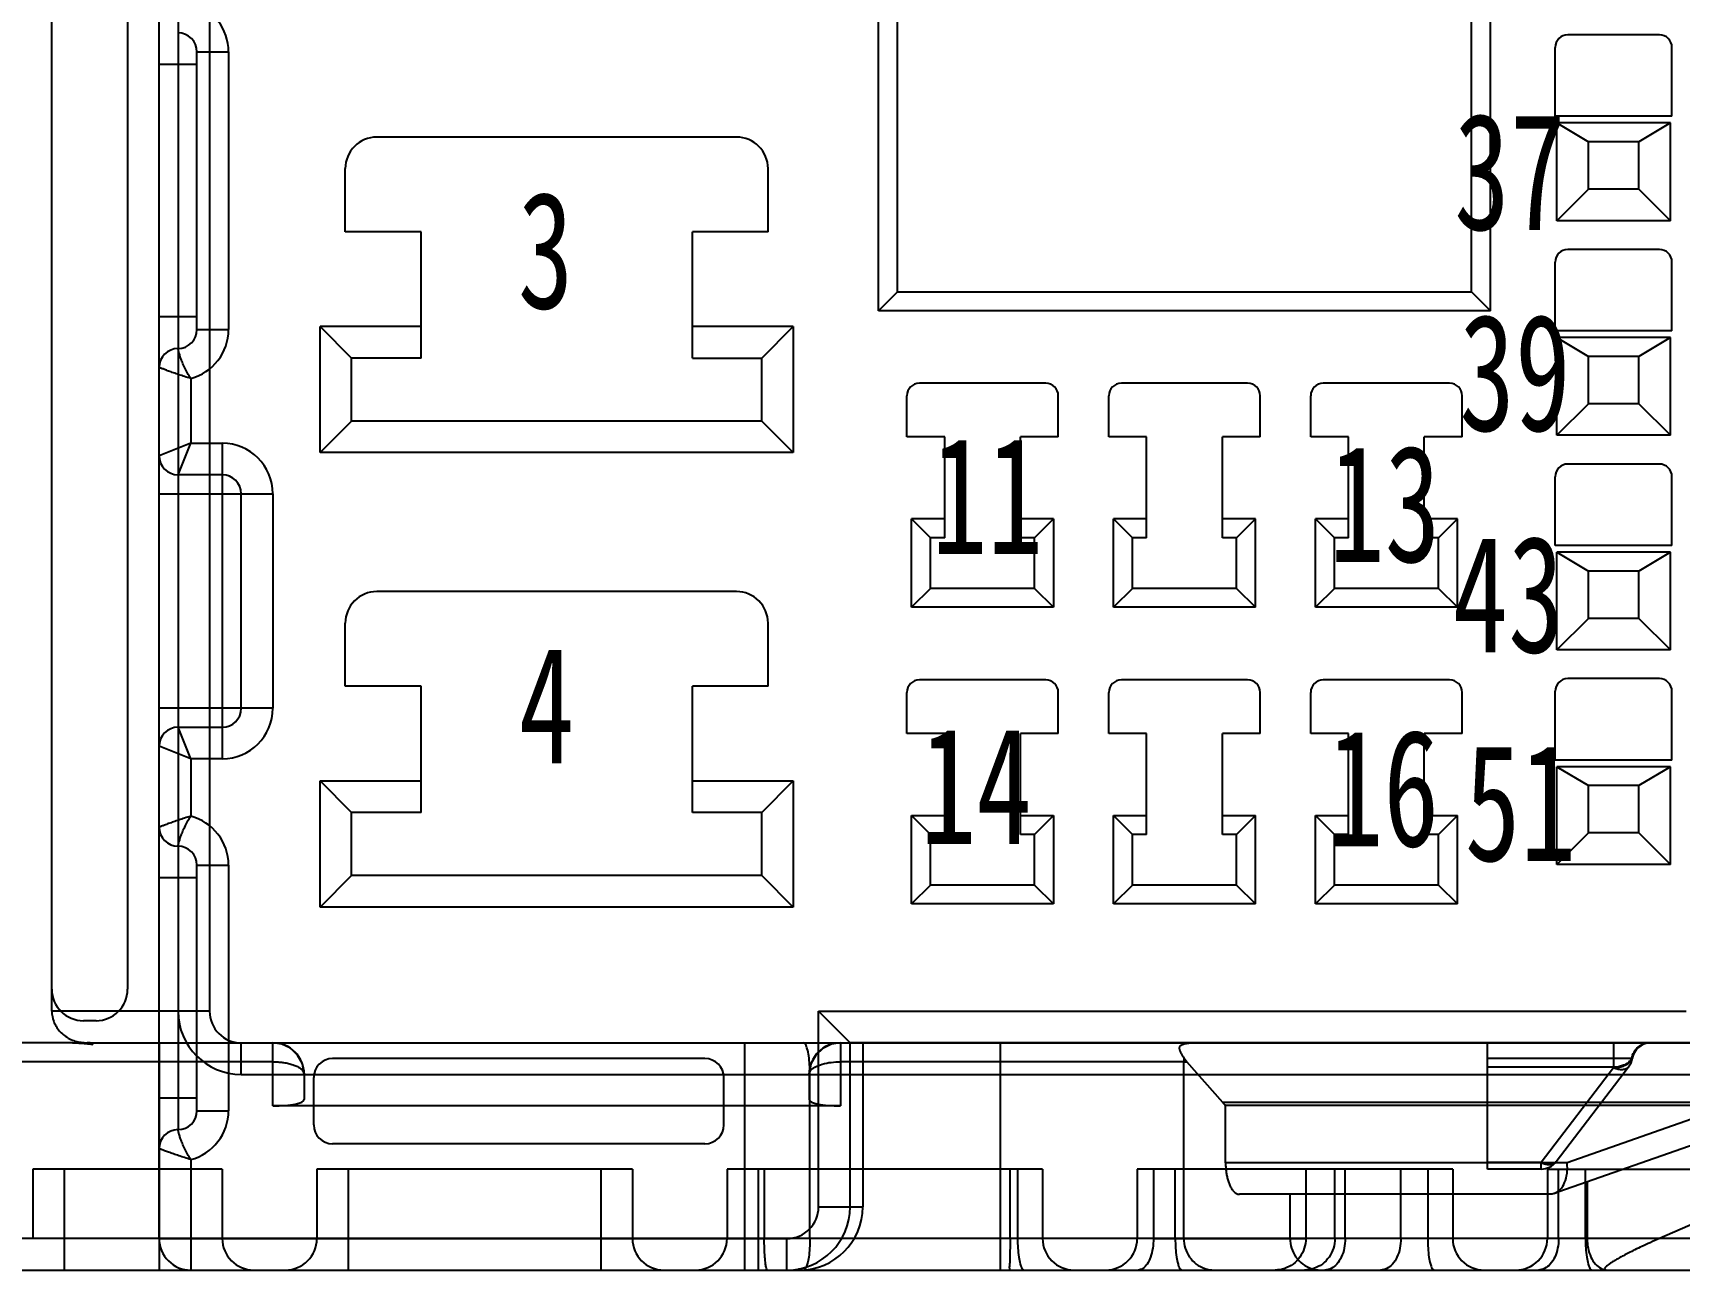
# Model space of a CAD drawing. Header units: inches. Extents: x 47316 to 59086, y 3141 to 11743.
# Drawn here: x 54573.79 to 54623.09, y 8585.86 to 8622.89 of the extents above; entities that cross this region are included whole.
import ezdxf

# ---------------------------------------------------------------- set-up
doc = ezdxf.new("R2010")
doc.units = ezdxf.units.IN
doc.header["$MEASUREMENT"] = 0
doc.layers.add('___SHELL', color=7, linetype='Continuous')
doc.styles.add('MtX_SimHei', font='')
doc.styles.get('MtX_SimHei').set_extended_font_data('SimHei')

msp = doc.modelspace()

# ---------------------------------------------------------------- linework, layer by layer
at = {"layer": '___SHELL', "color": 0, "lineweight": -2}
for p, q in [((54577.567, 8586.8), (54577.567, 8651.619)), ((54574.355, 8593.603), (54574.355, 8645.761)), ((54578.134, 8645.761), (54578.134, 8593.603)), ((54579.079, 8645.761), (54579.079, 8593.603)), ((54576.622, 8645.099), (54576.622, 8594.265)), ((54599.111, 8614.579), (54599.111, 8625.635)), ((54617.441, 8614.579), (54617.441, 8625.635)), ((54599.677, 8615.146), (54599.677, 8625.068)), ((54616.874, 8615.146), (54616.874, 8625.068)), ((54578.134, 8622.894), (54578.134, 8613.446)), ((54619.378, 8620.4), (54619.378, 8622.46)), ((54622.496, 8622.838), (54619.756, 8622.838)), ((54622.874, 8620.4), (54622.874, 8622.46)), ((54578.701, 8621.95), (54577.567, 8621.95)), ((54578.701, 8622.327), (54579.646, 8622.327)), ((54578.701, 8614.012), (54578.701, 8622.327)), ((54579.646, 8622.327), (54579.646, 8614.013)), ((54622.874, 8620.4), (54619.378, 8620.4)), ((54622.827, 8620.202), (54619.425, 8620.202)), ((54619.425, 8617.272), (54619.425, 8620.202)), ((54619.425, 8620.202), (54620.37, 8619.635)), ((54622.827, 8620.202), (54621.882, 8619.635)), ((54622.827, 8617.272), (54622.827, 8620.202)), ((54594.859, 8619.776), (54584.087, 8619.776)), ((54621.882, 8619.635), (54620.37, 8619.635)), ((54620.37, 8618.217), (54620.37, 8619.635)), ((54621.882, 8618.217), (54621.882, 8619.635)), ((54583.142, 8616.942), (54583.142, 8618.831)), ((54595.803, 8616.942), (54595.803, 8618.831)), ((54619.425, 8617.272), (54620.37, 8618.217)), ((54621.882, 8618.217), (54620.37, 8618.217)), ((54621.882, 8618.217), (54622.827, 8617.272)), ((54622.827, 8617.272), (54619.425, 8617.272)), ((54585.41, 8616.942), (54583.142, 8616.942)), ((54585.41, 8613.162), (54585.41, 8616.942)), ((54593.536, 8613.162), (54593.536, 8616.942)), ((54595.803, 8616.942), (54593.536, 8616.942)), ((54619.378, 8613.975), (54619.378, 8616.035)), ((54622.496, 8616.413), (54619.756, 8616.413)), ((54622.874, 8613.975), (54622.874, 8616.035)), ((54599.677, 8615.146), (54599.111, 8614.579)), ((54599.677, 8615.146), (54616.874, 8615.146)), ((54616.874, 8615.146), (54617.441, 8614.579)), ((54617.441, 8614.579), (54599.111, 8614.579)), ((54578.701, 8614.39), (54577.567, 8614.39)), ((54582.386, 8610.328), (54582.386, 8614.107)), ((54582.386, 8614.107), (54583.331, 8613.162)), ((54585.41, 8614.107), (54582.386, 8614.107)), ((54596.559, 8614.107), (54593.536, 8614.107)), ((54595.614, 8613.162), (54596.559, 8614.107)), ((54596.559, 8614.107), (54596.559, 8610.328)), ((54578.701, 8614.012), (54579.646, 8614.013)), ((54622.874, 8613.975), (54619.378, 8613.975)), ((54622.827, 8613.776), (54619.425, 8613.776)), ((54619.425, 8613.776), (54620.37, 8613.209)), ((54619.425, 8610.847), (54619.425, 8613.776)), ((54622.827, 8613.776), (54621.882, 8613.209)), ((54622.827, 8610.847), (54622.827, 8613.776)), ((54583.331, 8611.272), (54583.331, 8613.162)), ((54585.41, 8613.162), (54583.331, 8613.162)), ((54593.536, 8613.162), (54595.614, 8613.162)), ((54595.614, 8611.272), (54595.614, 8613.162)), ((54621.882, 8613.209), (54620.37, 8613.209)), ((54620.37, 8611.792), (54620.37, 8613.209)), ((54621.882, 8611.792), (54621.882, 8613.209)), ((54578.512, 8612.549), (54578.512, 8610.611)), ((54604.118, 8612.406), (54600.339, 8612.406)), ((54610.166, 8612.406), (54606.386, 8612.406)), ((54616.213, 8612.406), (54612.433, 8612.406)), ((54599.961, 8610.8), (54599.961, 8612.028)), ((54604.496, 8610.8), (54604.496, 8612.028)), ((54606.008, 8610.8), (54606.008, 8612.028)), ((54610.544, 8610.8), (54610.544, 8612.028)), ((54612.055, 8610.8), (54612.055, 8612.028)), ((54616.591, 8610.8), (54616.591, 8612.028)), ((54619.425, 8610.847), (54620.37, 8611.792)), ((54621.882, 8611.792), (54620.37, 8611.792)), ((54621.882, 8611.792), (54622.827, 8610.847)), ((54583.331, 8611.272), (54582.386, 8610.328)), ((54595.614, 8611.272), (54583.331, 8611.272)), ((54595.614, 8611.272), (54596.559, 8610.328)), ((54578.512, 8610.611), (54577.567, 8610.233)), ((54578.134, 8609.666), (54578.512, 8610.611)), ((54578.512, 8610.611), (54579.457, 8610.611)), ((54579.457, 8610.611), (54579.457, 8601.162)), ((54601.095, 8610.8), (54599.961, 8610.8)), ((54601.095, 8607.776), (54601.095, 8610.8)), ((54603.362, 8607.776), (54603.362, 8610.8)), ((54604.496, 8610.8), (54603.362, 8610.8)), ((54607.142, 8610.8), (54606.008, 8610.8)), ((54607.142, 8607.776), (54607.142, 8610.8)), ((54610.544, 8610.8), (54609.41, 8610.8)), ((54609.41, 8607.776), (54609.41, 8610.8)), ((54613.189, 8610.8), (54612.055, 8610.8)), ((54613.189, 8607.776), (54613.189, 8610.8)), ((54616.591, 8610.8), (54615.457, 8610.8)), ((54615.457, 8607.776), (54615.457, 8610.8)), ((54622.827, 8610.847), (54619.425, 8610.847)), ((54596.559, 8610.328), (54582.386, 8610.328)), ((54578.134, 8609.666), (54578.134, 8602.107)), ((54579.457, 8609.666), (54578.134, 8609.666)), ((54622.496, 8609.987), (54619.756, 8609.987)), ((54619.378, 8607.55), (54619.378, 8609.609)), ((54622.874, 8607.55), (54622.874, 8609.609)), ((54577.567, 8609.099), (54580.969, 8609.099)), ((54580.024, 8602.674), (54580.024, 8609.099)), ((54580.969, 8609.099), (54580.969, 8602.674)), ((54600.103, 8608.343), (54600.67, 8607.776)), ((54600.103, 8605.698), (54600.103, 8608.343)), ((54601.095, 8608.343), (54600.103, 8608.343)), ((54604.355, 8608.343), (54603.362, 8608.343)), ((54603.788, 8607.776), (54604.355, 8608.343)), ((54604.355, 8608.343), (54604.355, 8605.698)), ((54606.15, 8608.343), (54606.717, 8607.776)), ((54606.15, 8605.698), (54606.15, 8608.343)), ((54607.142, 8608.343), (54606.15, 8608.343)), ((54610.402, 8608.343), (54609.41, 8608.343)), ((54610.402, 8608.343), (54609.835, 8607.776)), ((54610.402, 8605.698), (54610.402, 8608.343)), ((54613.189, 8608.343), (54612.197, 8608.343)), ((54612.197, 8608.343), (54612.764, 8607.776)), ((54612.197, 8605.698), (54612.197, 8608.343)), ((54616.449, 8608.343), (54615.457, 8608.343)), ((54616.449, 8608.343), (54615.882, 8607.776)), ((54616.449, 8605.698), (54616.449, 8608.343)), ((54600.67, 8606.265), (54600.67, 8607.776)), ((54601.095, 8607.776), (54600.67, 8607.776)), ((54603.788, 8607.776), (54603.362, 8607.776)), ((54603.788, 8606.265), (54603.788, 8607.776)), ((54606.717, 8606.265), (54606.717, 8607.776)), ((54607.142, 8607.776), (54606.717, 8607.776)), ((54609.835, 8607.776), (54609.41, 8607.776)), ((54609.835, 8606.265), (54609.835, 8607.776)), ((54613.189, 8607.776), (54612.764, 8607.776)), ((54612.764, 8606.265), (54612.764, 8607.776)), ((54615.882, 8607.776), (54615.457, 8607.776)), ((54615.882, 8606.265), (54615.882, 8607.776)), ((54622.874, 8607.55), (54619.378, 8607.55)), ((54622.827, 8607.351), (54619.425, 8607.351)), ((54619.425, 8607.351), (54620.37, 8606.784)), ((54619.425, 8604.422), (54619.425, 8607.351)), ((54622.827, 8607.351), (54621.882, 8606.784)), ((54622.827, 8604.422), (54622.827, 8607.351)), ((54621.882, 8606.784), (54620.37, 8606.784)), ((54620.37, 8605.367), (54620.37, 8606.784)), ((54621.882, 8605.367), (54621.882, 8606.784)), ((54594.859, 8606.17), (54584.087, 8606.17)), ((54600.67, 8606.265), (54600.103, 8605.698)), ((54603.788, 8606.265), (54600.67, 8606.265)), ((54603.788, 8606.265), (54604.355, 8605.698)), ((54606.717, 8606.265), (54606.15, 8605.698)), ((54609.835, 8606.265), (54606.717, 8606.265)), ((54609.835, 8606.265), (54610.402, 8605.698)), ((54612.764, 8606.265), (54612.197, 8605.698)), ((54615.882, 8606.265), (54612.764, 8606.265)), ((54615.882, 8606.265), (54616.449, 8605.698)), ((54604.355, 8605.698), (54600.103, 8605.698)), ((54610.402, 8605.698), (54606.15, 8605.698)), ((54616.449, 8605.698), (54612.197, 8605.698)), ((54583.142, 8603.335), (54583.142, 8605.225)), ((54595.803, 8603.335), (54595.803, 8605.225)), ((54619.425, 8604.422), (54620.37, 8605.367)), ((54621.882, 8605.367), (54620.37, 8605.367)), ((54621.882, 8605.367), (54622.827, 8604.422)), ((54622.827, 8604.422), (54619.425, 8604.422)), ((54585.41, 8603.335), (54583.142, 8603.335)), ((54585.41, 8599.556), (54585.41, 8603.335)), ((54593.536, 8599.556), (54593.536, 8603.335)), ((54595.803, 8603.335), (54593.536, 8603.335)), ((54604.118, 8603.524), (54600.339, 8603.524)), ((54610.166, 8603.524), (54606.386, 8603.524)), ((54616.213, 8603.524), (54612.433, 8603.524)), ((54622.496, 8603.562), (54619.756, 8603.562)), ((54599.961, 8601.918), (54599.961, 8603.146)), ((54604.496, 8601.918), (54604.496, 8603.146)), ((54606.008, 8601.918), (54606.008, 8603.146)), ((54610.544, 8601.918), (54610.544, 8603.146)), ((54612.055, 8601.918), (54612.055, 8603.146)), ((54616.591, 8601.918), (54616.591, 8603.146)), ((54619.378, 8601.124), (54619.378, 8603.184)), ((54622.874, 8601.124), (54622.874, 8603.184)), ((54580.969, 8602.674), (54577.567, 8602.674)), ((54578.512, 8601.162), (54578.134, 8602.107)), ((54578.134, 8602.107), (54579.457, 8602.107)), ((54601.095, 8601.918), (54599.961, 8601.918)), ((54601.095, 8598.894), (54601.095, 8601.918)), ((54603.362, 8598.894), (54603.362, 8601.918)), ((54604.496, 8601.918), (54603.362, 8601.918)), ((54607.142, 8601.918), (54606.008, 8601.918)), ((54607.142, 8598.894), (54607.142, 8601.918)), ((54610.544, 8601.918), (54609.41, 8601.918)), ((54609.41, 8598.894), (54609.41, 8601.918)), ((54613.189, 8601.918), (54612.055, 8601.918)), ((54613.189, 8598.894), (54613.189, 8601.918)), ((54616.591, 8601.918), (54615.457, 8601.918)), ((54615.457, 8598.894), (54615.457, 8601.918)), ((54578.512, 8601.162), (54577.567, 8601.54)), ((54578.512, 8601.162), (54578.512, 8599.443)), ((54579.457, 8601.162), (54578.512, 8601.162)), ((54622.874, 8601.124), (54619.378, 8601.124)), ((54622.827, 8600.926), (54619.425, 8600.926)), ((54619.425, 8600.926), (54620.37, 8600.359)), ((54619.425, 8597.997), (54619.425, 8600.926)), ((54622.827, 8600.926), (54621.882, 8600.359)), ((54622.827, 8597.997), (54622.827, 8600.926)), ((54583.331, 8599.556), (54582.386, 8600.501)), ((54582.386, 8596.721), (54582.386, 8600.501)), ((54582.386, 8600.501), (54585.41, 8600.501)), ((54593.536, 8600.501), (54596.559, 8600.501)), ((54595.614, 8599.556), (54596.559, 8600.501)), ((54596.559, 8600.501), (54596.559, 8596.721)), ((54621.882, 8600.359), (54620.37, 8600.359)), ((54620.37, 8598.942), (54620.37, 8600.359)), ((54621.882, 8598.942), (54621.882, 8600.359)), ((54583.331, 8597.666), (54583.331, 8599.556)), ((54585.41, 8599.556), (54583.331, 8599.556)), ((54595.614, 8599.556), (54593.536, 8599.556)), ((54595.614, 8597.666), (54595.614, 8599.556)), ((54600.67, 8598.894), (54600.103, 8599.461)), ((54600.103, 8599.461), (54601.095, 8599.461)), ((54600.103, 8596.816), (54600.103, 8599.461)), ((54603.362, 8599.461), (54604.355, 8599.461)), ((54603.788, 8598.894), (54604.355, 8599.461)), ((54604.355, 8599.461), (54604.355, 8596.816)), ((54606.15, 8599.461), (54607.142, 8599.461)), ((54606.717, 8598.894), (54606.15, 8599.461)), ((54606.15, 8596.816), (54606.15, 8599.461)), ((54609.41, 8599.461), (54610.402, 8599.461)), ((54610.402, 8599.461), (54609.835, 8598.894)), ((54610.402, 8596.816), (54610.402, 8599.461)), ((54612.197, 8599.461), (54613.189, 8599.461)), ((54612.764, 8598.894), (54612.197, 8599.461)), ((54612.197, 8596.816), (54612.197, 8599.461)), ((54615.457, 8599.461), (54616.449, 8599.461)), ((54616.449, 8599.461), (54615.882, 8598.894)), ((54616.449, 8596.816), (54616.449, 8599.461)), ((54601.095, 8598.894), (54600.67, 8598.894)), ((54600.67, 8597.383), (54600.67, 8598.894)), ((54603.788, 8598.894), (54603.362, 8598.894)), ((54603.788, 8597.383), (54603.788, 8598.894)), ((54607.142, 8598.894), (54606.717, 8598.894)), ((54606.717, 8597.383), (54606.717, 8598.894)), ((54609.835, 8598.894), (54609.41, 8598.894)), ((54609.835, 8597.383), (54609.835, 8598.894)), ((54613.189, 8598.894), (54612.764, 8598.894)), ((54612.764, 8597.383), (54612.764, 8598.894)), ((54615.882, 8598.894), (54615.457, 8598.894)), ((54615.882, 8597.383), (54615.882, 8598.894)), ((54619.425, 8597.997), (54620.37, 8598.942)), ((54621.882, 8598.942), (54620.37, 8598.942)), ((54621.882, 8598.942), (54622.827, 8597.997)), ((54578.134, 8598.546), (54578.134, 8590.06)), ((54578.701, 8590.627), (54578.701, 8597.979)), ((54578.701, 8597.979), (54579.646, 8597.979)), ((54579.646, 8597.979), (54579.646, 8590.627)), ((54622.827, 8597.997), (54619.425, 8597.997)), ((54578.701, 8597.602), (54577.567, 8597.602)), ((54583.331, 8597.666), (54582.386, 8596.721)), ((54595.614, 8597.666), (54583.331, 8597.666)), ((54595.614, 8597.666), (54596.559, 8596.721)), ((54600.67, 8597.383), (54600.103, 8596.816)), ((54603.788, 8597.383), (54600.67, 8597.383)), ((54603.788, 8597.383), (54604.355, 8596.816)), ((54606.717, 8597.383), (54606.15, 8596.816)), ((54609.835, 8597.383), (54606.717, 8597.383)), ((54609.835, 8597.383), (54610.402, 8596.816)), ((54612.764, 8597.383), (54612.197, 8596.816)), ((54615.882, 8597.383), (54612.764, 8597.383)), ((54615.882, 8597.383), (54616.449, 8596.816)), ((54604.355, 8596.816), (54600.103, 8596.816)), ((54610.402, 8596.816), (54606.15, 8596.816)), ((54616.449, 8596.816), (54612.197, 8596.816)), ((54596.559, 8596.721), (54582.386, 8596.721)), ((54579.079, 8593.603), (54574.355, 8593.603)), ((54598.26, 8592.658), (54597.315, 8593.603)), ((54597.315, 8593.603), (54623.299, 8593.603)), ((54597.315, 8587.745), (54597.315, 8593.603)), ((54575.677, 8593.32), (54575.299, 8593.32)), ((54574.969, 8592.658), (54561.882, 8592.658)), ((54575.186, 8592.678), (54575.579, 8592.61)), ((54575.504, 8592.658), (54575.416, 8592.66)), ((54575.504, 8592.658), (54671.247, 8592.658)), ((54577.567, 8592.658), (54577.567, 8585.855)), ((54580.024, 8591.713), (54580.024, 8592.658)), ((54580.969, 8590.768), (54580.969, 8592.658)), ((54581.243, 8592.617), (54580.969, 8592.658)), ((54581.5, 8592.495), (54581.243, 8592.617)), ((54581.714, 8592.294), (54581.5, 8592.495)), ((54595.094, 8592.658), (54595.094, 8585.855)), ((54597.444, 8592.493), (54597.23, 8592.292)), ((54597.701, 8592.617), (54597.444, 8592.493)), ((54597.977, 8592.658), (54597.701, 8592.617)), ((54597.977, 8592.658), (54597.977, 8590.768)), ((54677.536, 8592.658), (54598.26, 8592.658)), ((54598.26, 8587.745), (54598.26, 8592.658)), ((54598.638, 8592.658), (54598.638, 8587.745)), ((54602.767, 8585.855), (54602.767, 8592.658)), ((54617.347, 8588.879), (54617.347, 8592.658)), ((54621.126, 8592.658), (54621.126, 8591.908)), ((54580.969, 8592.091), (54561.882, 8592.091)), ((54581.86, 8592.026), (54581.714, 8592.294)), ((54581.914, 8591.714), (54581.86, 8592.026)), ((54593.914, 8592.186), (54582.764, 8592.186)), ((54597.085, 8592.025), (54597.032, 8591.714)), ((54597.23, 8592.292), (54597.085, 8592.025)), ((54608.251, 8592.091), (54597.977, 8592.091)), ((54608.251, 8586.8), (54608.251, 8592.091)), ((54608.346, 8592.084), (54608.251, 8592.084)), ((54608.262, 8592.204), (54608.345, 8592.091)), ((54609.419, 8590.868), (54608.346, 8592.089)), ((54617.347, 8592.203), (54621.67, 8592.198)), ((54621.126, 8591.927), (54617.347, 8591.931)), ((54621.126, 8591.908), (54618.956, 8589.071)), ((54619.408, 8589.103), (54621.576, 8591.939)), ((54621.67, 8592.198), (54621.674, 8592.187)), ((54621.674, 8592.187), (54621.685, 8592.187)), ((54580.024, 8591.713), (54672.192, 8591.713)), ((54581.914, 8591.713), (54581.914, 8590.957)), ((54582.197, 8590.201), (54582.197, 8591.619)), ((54594.481, 8590.201), (54594.481, 8591.619)), ((54597.032, 8591.713), (54597.032, 8590.957)), ((54597.058, 8586.8), (54597.058, 8591.713)), ((54578.701, 8591.005), (54577.567, 8591.005)), ((54578.701, 8590.627), (54579.646, 8590.627)), ((54597.977, 8590.768), (54580.969, 8590.768)), ((54640.605, 8590.873), (54609.419, 8590.868)), ((54609.506, 8590.795), (54624.67, 8590.795)), ((54609.506, 8589.068), (54609.506, 8590.795)), ((54626.846, 8590.768), (54619.287, 8588.123)), ((54624.67, 8590.795), (54619.734, 8589.068)), ((54593.914, 8589.635), (54582.764, 8589.635)), ((54578.512, 8589.163), (54578.512, 8585.855)), ((54619.734, 8589.068), (54609.506, 8589.068)), ((54618.956, 8589.071), (54617.347, 8589.073)), ((54618.956, 8588.879), (54618.956, 8589.071)), ((54573.788, 8588.879), (54573.788, 8586.8)), ((54579.457, 8588.879), (54573.788, 8588.879)), ((54574.733, 8585.855), (54574.733, 8588.879)), ((54578.512, 8588.879), (54578.512, 8585.855)), ((54579.457, 8588.879), (54579.457, 8586.8)), ((54582.292, 8588.879), (54582.292, 8586.8)), ((54591.74, 8588.879), (54582.292, 8588.879)), ((54583.236, 8585.855), (54583.236, 8588.879)), ((54590.796, 8588.879), (54590.796, 8585.855)), ((54591.74, 8588.879), (54591.74, 8586.8)), ((54604.024, 8588.879), (54594.575, 8588.879)), ((54594.575, 8588.879), (54594.575, 8586.8)), ((54595.52, 8585.855), (54595.52, 8588.879)), ((54595.69, 8588.879), (54595.69, 8586.8)), ((54603.051, 8586.8), (54603.051, 8588.879)), ((54603.275, 8588.879), (54603.276, 8586.8)), ((54604.024, 8588.879), (54604.024, 8586.8)), ((54616.307, 8588.879), (54606.859, 8588.879)), ((54606.859, 8588.879), (54606.859, 8586.8)), ((54607.346, 8588.879), (54607.346, 8586.8)), ((54608, 8586.8), (54608, 8588.879)), ((54611.907, 8588.879), (54611.907, 8586.8)), ((54612.781, 8586.8), (54612.781, 8588.879)), ((54613.088, 8586.8), (54613.088, 8588.879)), ((54614.755, 8586.8), (54614.755, 8588.879)), ((54615.559, 8588.879), (54615.559, 8586.8)), ((54616.307, 8588.879), (54616.307, 8586.8)), ((54618.956, 8588.879), (54617.347, 8588.879)), ((54619.142, 8588.879), (54653.158, 8588.879)), ((54619.142, 8588.879), (54619.142, 8586.8)), ((54619.48, 8586.8), (54619.48, 8588.879)), ((54620.283, 8586.8), (54620.283, 8588.879)), ((54620.332, 8588.488), (54620.332, 8586.8)), ((54619.287, 8588.123), (54609.921, 8588.123)), ((54611.439, 8586.8), (54611.439, 8588.123)), ((54597.315, 8587.745), (54598.638, 8587.745)), ((54624.675, 8587.745), (54622.503, 8586.8)), ((54665.143, 8586.8), (54560.559, 8586.8)), ((54577.567, 8586.8), (54596.37, 8586.8)), ((54596.37, 8585.855), (54596.37, 8586.8)), ((54607.346, 8586.8), (54611.907, 8586.8)), ((54620.332, 8586.8), (54611.439, 8586.8)), ((54560.559, 8585.855), (54655.361, 8585.855)), ((54578.512, 8585.855), (54596.748, 8585.855)), ((54596.748, 8585.855), (54596.748, 8585.915))]:
    msp.add_line(p, q, dxfattribs=at)
for centre, radius, start, end in [((54578.134, 8622.327), 1.512, 359.9997, 75.5217), ((54578.134, 8622.327), 0.567, 359.999, 89.9885), ((54619.756, 8622.46), 0.378, 90.0022, 179.9978), ((54622.496, 8622.46), 0.378, 0.0022, 90), ((54584.087, 8618.831), 0.945, 90.0002, 180), ((54594.859, 8618.831), 0.945, 0.0002, 90), ((54619.756, 8616.035), 0.378, 90.0022, 179.9978), ((54622.496, 8616.035), 0.378, 0.0022, 90), ((54578.134, 8614.013), 0.567, 269.999, 359.9885), ((54578.134, 8614.013), 1.512, 284.4795, 360), ((54578.134, 8612.879), 0.567, 89.999, 179.9885), ((54600.339, 8612.028), 0.378, 90.0022, 179.9978), ((54604.118, 8612.028), 0.378, 0.0022, 90), ((54606.386, 8612.028), 0.378, 90.0022, 179.9978), ((54610.166, 8612.028), 0.378, 0.0022, 90), ((54612.433, 8612.028), 0.378, 90.0022, 179.9978), ((54616.213, 8612.028), 0.378, 0.0022, 90), ((54579.457, 8609.099), 1.512, 0, 90), ((54578.134, 8610.233), 0.567, 179.999, 269.9885), ((54579.457, 8609.099), 0.567, 359.999, 89.9885), ((54619.756, 8609.609), 0.378, 90.0022, 179.9978), ((54622.496, 8609.609), 0.378, 0.0022, 90), ((54584.087, 8605.225), 0.945, 90.0002, 180), ((54594.859, 8605.225), 0.945, 0.0002, 90), ((54600.339, 8603.146), 0.378, 90.0022, 179.9978), ((54604.118, 8603.146), 0.378, 0.0022, 90), ((54606.386, 8603.146), 0.378, 90.0022, 179.9978), ((54610.166, 8603.146), 0.378, 0.0022, 90), ((54612.433, 8603.146), 0.378, 90.0022, 179.9978), ((54616.213, 8603.146), 0.378, 0.0022, 90), ((54619.756, 8603.184), 0.378, 90.0022, 179.9978), ((54622.496, 8603.184), 0.378, 0.0022, 90), ((54579.457, 8602.674), 1.512, 270, 360), ((54579.457, 8602.674), 0.567, 269.999, 359.9885), ((54578.134, 8601.54), 0.567, 89.999, 179.9956), ((54578.134, 8597.979), 1.512, 360, 75.5217), ((54578.134, 8599.113), 0.567, 179.999, 269.9885), ((54578.134, 8597.979), 0.567, 359.999, 89.9885), ((54575.299, 8594.265), 0.945, 180, 270), ((54575.677, 8594.265), 0.945, 270.0007, 360), ((54580.024, 8593.603), 1.89, 180, 270), ((54580.024, 8593.603), 0.945, 180.0021, 269.998), ((54580.969, 8591.713), 0.945, 0.0015, 89.9987), ((54597.977, 8591.713), 0.945, 90.0015, 179.9985), ((54622.244, 8592.091), 0.567, 93.0928, 169.8309), ((54582.764, 8591.619), 0.567, 90.0023, 179.9979), ((54593.914, 8591.619), 0.567, 0.003, 89.9979), ((54608.836, 8592.091), 0.585, 168.8916, 180.6838), ((54621.256, 8592.456), 0.495, 303.4181, 306.9822), ((54621.126, 8592.283), 0.567, 322.5774, 351.9811), ((54622.231, 8592.099), 0.564, 168.9328, 170.9837), ((54578.134, 8590.627), 0.567, 269.999, 359.9885), ((54578.134, 8590.627), 1.512, 284.4795, 360), ((54578.134, 8589.493), 0.567, 89.999, 179.9885), ((54582.764, 8590.202), 0.567, 180.0023, 269.9979), ((54593.914, 8590.202), 0.567, 270.0023, 359.9977), ((54618.956, 8589.447), 0.568, 270.0482, 322.7539), ((54619.266, 8589.791), 0.784, 246.7274, 250.7015), ((54596.37, 8587.745), 1.89, 270.0001, 359.9999), ((54596.37, 8587.745), 0.945, 270, 360), ((54596.748, 8587.745), 1.89, 270.0001, 360), ((54578.512, 8586.8), 0.945, 179.9959, 270.0068), ((54580.402, 8586.8), 0.945, 180.0014, 269.9981), ((54581.347, 8586.8), 0.945, 270.0019, 359.9986), ((54592.685, 8586.8), 0.945, 180.0014, 269.9981), ((54593.63, 8586.8), 0.945, 270.0019, 359.9986), ((54604.969, 8586.8), 0.945, 180.0013, 269.9983), ((54604.969, 8586.8), 0.945, 179.9998, 269.9991), ((54605.914, 8586.8), 0.945, 270.0075, 360), ((54617.252, 8586.8), 0.945, 180.0001, 269.9915), ((54618.197, 8586.8), 0.945, 269.9986, 0.003)]:
    msp.add_arc(centre, radius, start, end, dxfattribs=at)
for centre, start_param, end_param in [((54580.969, 8590.957), -1.570796, -0.000001), ((54597.977, 8590.957), -3.141592, -1.570796)]:
    msp.add_ellipse(centre, major_axis=(0.945, 0), ratio=0.2, start_param=start_param, end_param=end_param, dxfattribs=at)
for points, knots in [([(54578.134, 8622.894), (54578.135, 8622.894), (54578.134, 8622.897), (54578.135, 8622.898), (54578.135, 8622.899)], [0, 0, 0, 0, 0.001272738, 0.004987557, 0.004987557, 0.004987557, 0.004987557]), ([(54578.135, 8613.441), (54578.135, 8613.442), (54578.134, 8613.443), (54578.135, 8613.446), (54578.134, 8613.446)], [0.99500168, 0.99500168, 0.99500168, 0.99500168, 0.998720962, 1, 1, 1, 1]), ([(54578.512, 8612.549), (54578.479, 8612.602), (54578.416, 8612.708), (54578.334, 8612.868), (54578.266, 8613.019), (54578.22, 8613.138), (54578.192, 8613.225), (54578.175, 8613.28), (54578.161, 8613.328), (54578.151, 8613.368), (54578.144, 8613.4), (54578.139, 8613.422), (54578.137, 8613.432), (54578.136, 8613.435)], [0, 0, 0, 0, 0.191915, 0.377701, 0.5499492, 0.7021782, 0.7688485, 0.8281677, 0.8794577, 0.922225, 0.9559721, 0.9802854, 0.9888512, 0.9888512, 0.9888512, 0.9888512]), ([(54578.512, 8612.549), (54578.452, 8612.568), (54578.333, 8612.606), (54578.161, 8612.661), (54578.001, 8612.716), (54577.879, 8612.76), (54577.791, 8612.792), (54577.735, 8612.813), (54577.686, 8612.832), (54577.645, 8612.847), (54577.613, 8612.86), (54577.591, 8612.869), (54577.579, 8612.874), (54577.572, 8612.877), (54577.57, 8612.878), (54577.567, 8612.879), (54577.567, 8612.879)], [0, 0, 0, 0, 0.189429, 0.37296, 0.543559, 0.695382, 0.762408, 0.822477, 0.874819, 0.918795, 0.953843, 0.979407, 0.988463, 0.994945, 0.99879, 1, 1, 1, 1]), ([(54578.512, 8599.443), (54578.452, 8599.424), (54578.333, 8599.386), (54578.161, 8599.331), (54578.001, 8599.276), (54577.879, 8599.232), (54577.791, 8599.2), (54577.735, 8599.179), (54577.686, 8599.16), (54577.646, 8599.144), (54577.617, 8599.133), (54577.598, 8599.126), (54577.587, 8599.121), (54577.579, 8599.118), (54577.572, 8599.115), (54577.57, 8599.115), (54577.567, 8599.113), (54577.567, 8599.113)], [0, 0, 0, 0, 0.189387, 0.372774, 0.543315, 0.695166, 0.762213, 0.822317, 0.874742, 0.91882, 0.953892, 0.967852, 0.979354, 0.988359, 0.994828, 0.998721, 1, 1, 1, 1]), ([(54578.135, 8598.548), (54578.135, 8598.549), (54578.136, 8598.552), (54578.137, 8598.558), (54578.138, 8598.566), (54578.141, 8598.577), (54578.145, 8598.595), (54578.151, 8598.624), (54578.161, 8598.664), (54578.175, 8598.712), (54578.192, 8598.767), (54578.22, 8598.854), (54578.266, 8598.973), (54578.334, 8599.124), (54578.416, 8599.284), (54578.479, 8599.39), (54578.512, 8599.443)], [0.0012766, 0.0012766, 0.0012766, 0.0012766, 0.0049937, 0.0111417, 0.0197046, 0.0306663, 0.0440115, 0.0777542, 0.1205222, 0.1718157, 0.2311388, 0.2978133, 0.4500449, 0.6222891, 0.8080775, 1, 1, 1, 1]), ([(54574.355, 8593.603), (54574.355, 8593.5), (54574.394, 8593.287), (54574.567, 8593.002), (54574.841, 8592.782), (54575.068, 8592.701), (54575.186, 8592.678)], [0, 0, 0, 0, 0.229902, 0.471709, 0.730443, 1, 1, 1, 1]), ([(54574.969, 8592.658), (54575.035, 8592.658), (54575.168, 8592.654), (54575.372, 8592.638), (54575.51, 8592.62), (54575.579, 8592.61)], [0, 0, 0, 0, 0.320896, 0.654045, 1, 1, 1, 1]), ([(54575.186, 8592.678), (54575.212, 8592.675), (54575.318, 8592.663), (54575.424, 8592.658), (54575.504, 8592.658)], [0, 0, 0, 0, 0.247877, 1, 1, 1, 1]), ([(54575.504, 8592.658), (54575.513, 8592.658), (54575.532, 8592.654), (54575.558, 8592.636), (54575.572, 8592.62), (54575.579, 8592.61)], [0, 0, 0, 0, 0.285987, 0.610831, 1, 1, 1, 1]), ([(54597.058, 8591.713), (54597.058, 8591.811), (54597.052, 8591.997), (54597.028, 8592.252), (54596.985, 8592.458), (54596.945, 8592.591), (54596.887, 8592.658), (54596.862, 8592.658)], [0, 0, 0, 0, 0.295315, 0.562388, 0.7764, 0.922811, 1, 1, 1, 1]), ([(54608.262, 8592.204), (54608.254, 8592.218), (54608.238, 8592.244), (54608.215, 8592.282), (54608.195, 8592.318), (54608.177, 8592.351), (54608.161, 8592.382), (54608.149, 8592.411), (54608.139, 8592.438), (54608.131, 8592.463), (54608.128, 8592.488), (54608.127, 8592.511), (54608.132, 8592.534), (54608.141, 8592.555), (54608.157, 8592.576), (54608.18, 8592.595), (54608.209, 8592.611), (54608.242, 8592.624), (54608.281, 8592.635), (54608.323, 8592.644), (54608.368, 8592.65), (54608.416, 8592.655), (54608.466, 8592.658), (54608.501, 8592.658), (54608.518, 8592.658)], [0, 0, 0, 0, 0.060936, 0.117195, 0.169006, 0.216608, 0.260243, 0.300174, 0.336699, 0.370185, 0.401127, 0.43023, 0.458557, 0.487848, 0.520256, 0.55696, 0.598592, 0.644387, 0.695076, 0.750034, 0.808469, 0.869427, 0.933157, 1, 1, 1, 1]), ([(54621.737, 8592.38), (54621.769, 8592.436), (54621.853, 8592.537), (54621.966, 8592.603), (54622.025, 8592.625)], [0, 0, 0, 0, 0.502042, 1, 1, 1, 1]), ([(54622.029, 8592.624), (54621.968, 8592.601), (54621.854, 8592.533), (54621.77, 8592.43), (54621.738, 8592.373)], [0, 0, 0, 0, 0.498128, 1, 1, 1, 1]), ([(54580.969, 8592.091), (54581.006, 8592.091), (54581.079, 8592.09), (54581.188, 8592.082), (54581.31, 8592.067), (54581.44, 8592.043), (54581.573, 8592.006), (54581.686, 8591.962), (54581.779, 8591.911), (54581.849, 8591.856), (54581.895, 8591.796), (54581.912, 8591.746), (54581.914, 8591.719), (54581.914, 8591.713)], [0, 0, 0, 0, 0.101799, 0.202648, 0.300603, 0.440925, 0.568357, 0.680751, 0.777254, 0.858269, 0.925908, 0.984528, 1, 1, 1, 1]), ([(54597.032, 8591.713), (54597.032, 8591.756), (54597.078, 8591.851), (54597.225, 8591.951), (54597.437, 8592.032), (54597.698, 8592.08), (54597.883, 8592.092), (54597.977, 8592.091)], [0, 0, 0, 0, 0.116819, 0.267929, 0.4879, 0.740232, 1, 1, 1, 1]), ([(54621.36, 8591.965), (54621.341, 8591.96), (54621.265, 8591.939), (54621.186, 8591.929), (54621.126, 8591.927)], [0, 0, 0, 0, 0.245574, 1, 1, 1, 1]), ([(54621.576, 8591.939), (54621.557, 8591.913), (54621.5, 8591.87), (54621.389, 8591.847), (54621.259, 8591.86), (54621.171, 8591.889), (54621.126, 8591.908)], [0, 0, 0, 0, 0.198675, 0.425968, 0.694271, 1, 1, 1, 1]), ([(54621.309, 8591.926), (54621.294, 8591.923), (54621.234, 8591.911), (54621.172, 8591.907), (54621.126, 8591.907)], [0, 0, 0, 0, 0.247297, 1, 1, 1, 1]), ([(54621.472, 8591.984), (54621.459, 8591.978), (54621.407, 8591.954), (54621.351, 8591.936), (54621.309, 8591.926)], [0, 0, 0, 0, 0.2415, 1, 1, 1, 1]), ([(54621.529, 8592.043), (54621.516, 8592.035), (54621.463, 8592.003), (54621.405, 8591.979), (54621.36, 8591.965)], [0, 0, 0, 0, 0.238467, 1, 1, 1, 1]), ([(54621.598, 8592.073), (54621.589, 8592.065), (54621.551, 8592.03), (54621.507, 8592.002), (54621.472, 8591.984)], [0, 0, 0, 0, 0.238822, 1, 1, 1, 1]), ([(54621.67, 8592.198), (54621.664, 8592.186), (54621.634, 8592.133), (54621.591, 8592.089), (54621.554, 8592.061)], [0, 0, 0, 0, 0.233082, 1, 1, 1, 1]), ([(54621.674, 8592.187), (54621.67, 8592.177), (54621.651, 8592.135), (54621.622, 8592.098), (54621.598, 8592.073)], [0, 0, 0, 0, 0.240392, 1, 1, 1, 1]), ([(54609.419, 8590.868), (54609.428, 8590.858), (54609.446, 8590.839), (54609.475, 8590.814), (54609.496, 8590.801), (54609.506, 8590.795)], [0, 0, 0, 0, 0.358063, 0.689307, 1, 1, 1, 1]), ([(54578.512, 8589.163), (54578.479, 8589.216), (54578.416, 8589.322), (54578.334, 8589.482), (54578.266, 8589.633), (54578.22, 8589.753), (54578.192, 8589.839), (54578.175, 8589.894), (54578.161, 8589.942), (54578.151, 8589.983), (54578.145, 8590.011), (54578.14, 8590.03), (54578.138, 8590.04), (54578.136, 8590.048), (54578.136, 8590.055), (54578.134, 8590.057), (54578.134, 8590.059)], [0, 0, 0, 0, 0.1919154, 0.3777014, 0.5499489, 0.7021766, 0.768847, 0.8281678, 0.8794606, 0.9222306, 0.9559788, 0.9693272, 0.9802916, 0.9888565, 0.9950058, 0.9987236, 0.9987236, 0.9987236, 0.9987236]), ([(54578.512, 8589.163), (54578.452, 8589.182), (54578.333, 8589.22), (54578.161, 8589.276), (54578.001, 8589.33), (54577.879, 8589.374), (54577.791, 8589.406), (54577.735, 8589.427), (54577.686, 8589.446), (54577.645, 8589.462), (54577.613, 8589.474), (54577.591, 8589.483), (54577.579, 8589.489), (54577.572, 8589.491), (54577.57, 8589.492), (54577.567, 8589.493), (54577.567, 8589.493)], [0, 0, 0, 0, 0.189429, 0.372961, 0.543559, 0.695382, 0.762409, 0.822477, 0.87482, 0.918796, 0.953844, 0.979407, 0.988463, 0.994945, 0.99879, 1, 1, 1, 1]), ([(54609.506, 8589.068), (54609.506, 8589.028), (54609.508, 8588.948), (54609.519, 8588.828), (54609.536, 8588.706), (54609.562, 8588.587), (54609.597, 8588.472), (54609.641, 8588.365), (54609.694, 8588.272), (54609.757, 8588.194), (54609.832, 8588.138), (54609.891, 8588.123), (54609.921, 8588.123)], [0, 0, 0, 0, 0.107292, 0.216438, 0.327487, 0.439042, 0.548451, 0.652545, 0.749748, 0.839081, 0.920968, 1, 1, 1, 1]), ([(54619.007, 8589.051), (54619.048, 8589.036), (54619.127, 8589.016), (54619.242, 8589.012), (54619.34, 8589.039), (54619.39, 8589.08), (54619.408, 8589.103)], [0, 0, 0, 0, 0.302365, 0.566864, 0.794934, 1, 1, 1, 1]), ([(54619.349, 8588.144), (54619.416, 8588.168), (54619.547, 8588.261), (54619.676, 8588.481), (54619.744, 8588.76), (54619.744, 8588.963), (54619.734, 8589.068)], [0, 0, 0, 0, 0.200812, 0.434118, 0.703995, 1, 1, 1, 1]), ([(54595.789, 8585.855), (54595.77, 8585.855), (54595.748, 8585.94), (54595.725, 8586.053), (54595.705, 8586.266), (54595.693, 8586.517), (54595.69, 8586.703), (54595.69, 8586.8)], [0, 0, 0, 0, 0.058123, 0.201353, 0.421095, 0.696532, 1, 1, 1, 1]), ([(54597.058, 8586.8), (54597.058, 8586.702), (54597.052, 8586.516), (54597.028, 8586.261), (54596.985, 8586.055), (54596.945, 8585.922), (54596.887, 8585.855), (54596.862, 8585.855)], [0, 0, 0, 0, 0.295351, 0.562432, 0.776396, 0.922796, 1, 1, 1, 1]), ([(54603.051, 8586.8), (54603.051, 8586.703), (54603.051, 8586.516), (54603.043, 8586.268), (54603.048, 8586.048), (54603.021, 8585.951), (54603.038, 8585.855), (54603.022, 8585.855)], [0, 0, 0, 0, 0.308644, 0.587089, 0.808134, 0.950242, 1, 1, 1, 1]), ([(54603.275, 8586.8), (54603.275, 8586.703), (54603.282, 8586.517), (54603.306, 8586.262), (54603.349, 8586.055), (54603.389, 8585.922), (54603.446, 8585.855), (54603.472, 8585.855)], [0, 0, 0, 0, 0.294566, 0.561666, 0.776897, 0.923056, 1, 1, 1, 1]), ([(54607.346, 8586.8), (54607.346, 8586.702), (54607.332, 8586.514), (54607.27, 8586.254), (54607.174, 8586.044), (54607.049, 8585.897), (54606.937, 8585.855), (54606.888, 8585.855)], [0, 0, 0, 0, 0.259028, 0.499033, 0.704491, 0.868339, 1, 1, 1, 1]), ([(54608, 8586.8), (54608, 8586.703), (54608.006, 8586.517), (54608.03, 8586.262), (54608.073, 8586.055), (54608.113, 8585.922), (54608.171, 8585.855), (54608.196, 8585.855)], [0, 0, 0, 0, 0.294563, 0.56164, 0.776894, 0.923053, 1, 1, 1, 1]), ([(54608.251, 8586.8), (54608.251, 8586.701), (54608.281, 8586.504), (54608.413, 8586.237), (54608.618, 8586.024), (54608.877, 8585.887), (54609.07, 8585.855), (54609.165, 8585.855)], [0, 0, 0, 0, 0.203133, 0.4051, 0.605101, 0.803165, 1, 1, 1, 1]), ([(54611.907, 8586.8), (54611.907, 8586.701), (54611.877, 8586.504), (54611.746, 8586.237), (54611.54, 8586.024), (54611.281, 8585.887), (54611.089, 8585.855), (54610.993, 8585.855)], [0, 0, 0, 0, 0.203154, 0.405141, 0.605122, 0.803182, 1, 1, 1, 1]), ([(54611.439, 8586.8), (54611.439, 8586.701), (54611.469, 8586.504), (54611.6, 8586.237), (54611.805, 8586.024), (54612.064, 8585.887), (54612.257, 8585.855), (54612.353, 8585.855)], [0, 0, 0, 0, 0.203149, 0.405133, 0.60511, 0.803168, 1, 1, 1, 1]), ([(54612.781, 8586.8), (54612.781, 8586.701), (54612.751, 8586.504), (54612.62, 8586.237), (54612.414, 8586.024), (54612.155, 8585.887), (54611.962, 8585.855), (54611.867, 8585.855)], [0, 0, 0, 0, 0.203233, 0.405204, 0.605165, 0.803187, 1, 1, 1, 1]), ([(54613.088, 8586.8), (54613.088, 8586.702), (54613.069, 8586.511), (54612.986, 8586.249), (54612.854, 8586.036), (54612.683, 8585.891), (54612.545, 8585.855), (54612.48, 8585.855)], [0, 0, 0, 0, 0.238909, 0.464554, 0.666794, 0.842667, 1, 1, 1, 1]), ([(54614.755, 8586.8), (54614.755, 8586.702), (54614.736, 8586.511), (54614.653, 8586.249), (54614.522, 8586.036), (54614.35, 8585.891), (54614.212, 8585.855), (54614.148, 8585.855)], [0, 0, 0, 0, 0.238916, 0.464542, 0.666798, 0.842668, 1, 1, 1, 1]), ([(54615.559, 8586.8), (54615.559, 8586.703), (54615.565, 8586.517), (54615.589, 8586.262), (54615.632, 8586.055), (54615.672, 8585.922), (54615.73, 8585.855), (54615.755, 8585.855)], [0, 0, 0, 0, 0.294563, 0.561661, 0.776892, 0.923053, 1, 1, 1, 1]), ([(54619.48, 8586.8), (54619.48, 8586.702), (54619.461, 8586.511), (54619.378, 8586.249), (54619.246, 8586.036), (54619.074, 8585.891), (54618.937, 8585.855), (54618.872, 8585.855)], [0, 0, 0, 0, 0.238885, 0.464521, 0.666804, 0.842709, 1, 1, 1, 1]), ([(54620.283, 8586.8), (54620.283, 8586.703), (54620.29, 8586.517), (54620.314, 8586.262), (54620.357, 8586.055), (54620.397, 8585.922), (54620.454, 8585.855), (54620.48, 8585.855)], [0, 0, 0, 0, 0.294554, 0.561635, 0.776891, 0.923052, 1, 1, 1, 1]), ([(54620.332, 8586.8), (54620.332, 8586.702), (54620.351, 8586.511), (54620.434, 8586.249), (54620.565, 8586.036), (54620.737, 8585.891), (54620.875, 8585.855), (54620.939, 8585.855)], [0, 0, 0, 0, 0.238849, 0.464461, 0.666716, 0.842581, 1, 1, 1, 1]), ([(54622.503, 8586.8), (54622.409, 8586.759), (54622.233, 8586.681), (54621.986, 8586.567), (54621.772, 8586.465), (54621.586, 8586.373), (54621.425, 8586.29), (54621.288, 8586.215), (54621.172, 8586.148), (54621.075, 8586.089), (54620.997, 8586.036), (54620.936, 8585.991), (54620.892, 8585.952), (54620.865, 8585.92), (54620.851, 8585.89), (54620.868, 8585.864), (54620.9, 8585.857), (54620.925, 8585.855), (54620.939, 8585.855)], [0, 0, 0, 0, 0.154501, 0.289748, 0.408118, 0.51156, 0.601617, 0.679585, 0.746481, 0.803121, 0.850154, 0.888064, 0.917247, 0.938167, 0.951813, 0.962695, 0.978332, 1, 1, 1, 1])]:
    msp.add_open_spline(points, degree=3, knots=knots, dxfattribs=at)
for points in [[(54578.136, 8613.435), (54578.136, 8613.437), (54578.136, 8613.439), (54578.135, 8613.441)], [(54578.134, 8598.546), (54578.135, 8598.546), (54578.135, 8598.547), (54578.135, 8598.548)], [(54621.67, 8592.198), (54621.682, 8592.262), (54621.705, 8592.324), (54621.737, 8592.38)], [(54621.738, 8592.373), (54621.71, 8592.322), (54621.689, 8592.265), (54621.678, 8592.207)], [(54578.134, 8590.059), (54578.134, 8590.059), (54578.135, 8590.06), (54578.134, 8590.06)]]:
    msp.add_open_spline(points, degree=3, dxfattribs=at)

# ---------------------------------------------------------------- texts
at = {"layer": '___SHELL', "color": 0, "lineweight": -2, "style": 'MtX_SimHei', "width": 0.7}
for s, p in [('37', (54616.352, 8616.998)), ('3', (54588.31, 8614.644)), ('39', (54616.505, 8610.982)), ('11', (54600.702, 8607.296)), ('13', (54612.608, 8607.055)), ('43', (54616.303, 8604.345)), ('4', (54588.336, 8601.022)), ('14', (54600.37, 8598.608)), ('16', (54612.565, 8598.541)), ('51', (54616.668, 8598.107))]:
    msp.add_text(s, height=3.5, dxfattribs=at).set_placement(p)

doc.saveas('drawing.dxf')
